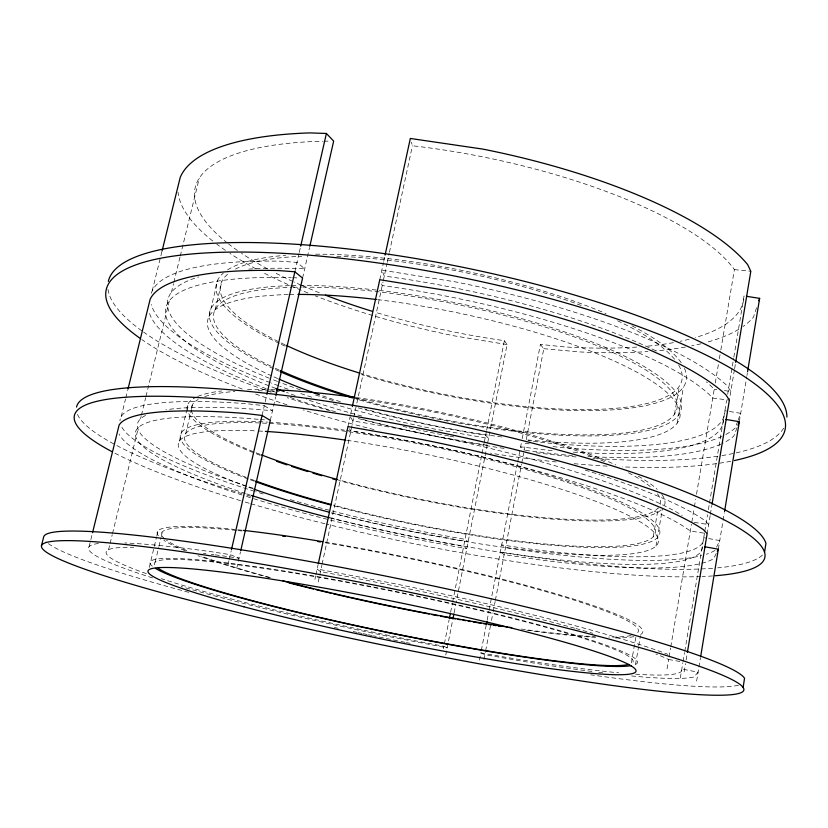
<?xml version="1.0" encoding="UTF-8"?>
<svg xmlns="http://www.w3.org/2000/svg" width="828" height="828" viewBox="0 0 828 828"><rect width="100%" height="100%" fill="white"/><g stroke="black" fill="none" stroke-linecap="round" stroke-linejoin="round"><path stroke-width="0.62" stroke-dasharray="4.14 3.1" d="M696.627 681.092L698.728 668.351M698.935 667.089L700.395 658.219M718.342 549.202L722.885 521.599M723.092 520.336L724.345 512.749M739.332 421.7L746.742 376.709M746.949 375.446L747.363 372.921M680.337 677.946L682.872 662.7M683.09 661.437L684.559 652.578M684.777 651.315L704.576 532.59M704.794 531.307L707.557 514.726M708.406 509.624L709.265 504.521M709.472 503.238L726.611 400.504M727.677 394.128L732.138 367.342M732.356 366.069L733.629 358.421M733.846 357.137L744.051 295.927A279.936 88.689 11.6 0 1 695.22 337.586M684.145 671.881L685.512 663.683M686.122 659.988L687.178 653.665M710.145 515.678L707.164 533.615L690.293 531.048A289.293 46.554 11.6 0 0 350.875 430.829L349.426 428.707M710.352 514.416L711.832 505.525M734.405 369.93L729.375 400.162L712.732 398.061A284.532 68.331 11.6 0 0 382.236 285.556L380.756 282.058M734.612 368.667L735.461 363.606M667.058 668.827L668.631 659.481A293.888 24.84 11.6 0 0 655.921 653.985M669.055 656.946L670.556 648.045M670.773 646.771L691.432 524.29M691.815 522.033L694.164 508.123M694.381 506.86L695.655 499.263M696.514 494.202L714.202 389.357A284.221 69.728 11.6 0 0 706.419 381.915M715.278 382.991L718.497 363.885M719.356 358.793L720.65 351.144M720.857 349.871L734.395 269.618A279.936 88.689 11.6 0 0 412.416 145.769L411.371 142.116M635.521 664.439L638.543 646.968M638.761 645.716L640.489 635.738M655.993 546.004L662.441 508.702M677.252 423.056L683.493 386.935M635.79 637.374L631.246 663.57A244.374 20.545 11.6 0 0 397.854 592.393A244.374 20.545 11.6 0 0 155.353 565.886M653.22 536.855L658.25 507.874A239.406 44.06 11.6 0 1 338.797 479.888M674.489 414.186L679.353 386.127M479.453 660.185L480.861 652.878L504.573 657.09A293.888 24.84 11.6 0 0 618.609 672.781M481.347 650.353L486.212 625.13M487.195 620.089L488.893 611.261M489.141 609.998L517.479 463.142M517.728 461.879L521.526 442.183M522.209 438.623L540.394 344.417L563.485 346.818A279.936 88.689 11.6 0 0 638.688 346.911M483.966 659.512L485.384 652.154M485.622 650.891L490.497 625.554M491.47 620.493L492.939 612.896M493.177 611.633L495.134 601.501M495.372 600.228L521.557 464.166M521.795 462.904L523.741 452.792M526.277 439.616L543.779 348.691L540.394 344.417M443.404 648.707L443.88 646.285A293.888 24.84 11.6 0 1 161.212 578.648M444.377 643.76L449.138 619.727M450.639 612.14L452.388 603.291M452.647 602.018L481.792 454.748M482.041 453.485L484.038 443.394M486.398 431.491L484.287 442.131L487.195 445.267L456.104 602.701M486.647 430.229L504.366 340.681A279.936 88.689 11.6 0 1 374.97 312.146M445.764 655.062L452.637 620.275M454.127 612.741L455.855 603.954M487.64 443.001L507.078 344.562L504.366 340.681M318.262 581.929L321.833 565.379M322.102 564.116L353.546 418.461M353.815 417.209L383.012 281.996M383.26 280.816L386.997 263.542M387.266 262.29L389.16 253.513M389.429 252.261L412.416 145.769M314.909 579.403L315.665 575.946M315.913 574.787L317.973 565.245M347.977 426.586L350.14 416.619M350.679 414.103L352.045 407.821M379.762 279.719L383.467 262.611M383.737 261.358L385.092 255.086M228.011 564.831L229.035 560.318M229.294 559.19L231.178 550.92M262.083 415.449L264.308 405.699L247.644 403.805A306.846 51.129 11.6 0 0 119.988 420.966M265.157 401.942L266.585 395.691M294.851 271.781L298.991 253.627M299.281 252.374L300.419 247.375M236.756 568.256L240.451 551.955M270.301 420.396L275.61 396.974M302.582 278.104L309.517 247.531M149.288 567.408L156.554 536.875M156.844 535.664L158.003 530.81M179.376 441.127L186.631 410.678M186.921 409.456L188.38 403.339M209.039 316.606L217.754 280.04M155.167 562.16L158.624 547.587M158.914 546.376L160.932 537.879M161.222 536.668L162.381 531.804M185.689 433.748L191.206 410.512M191.496 409.291L192.665 404.395M215.208 309.548L221.956 281.158M108.572 549.688L109.793 544.7M110.093 543.447L112.225 534.712M112.536 533.47L138.421 427.434M140.512 418.844L141.122 416.36M141.422 415.118L145.676 397.699M145.976 396.457L169.357 300.688M171.386 292.398L173.528 283.611M173.839 282.348L179.966 257.239M180.276 255.987L199.279 178.144M89.124 546.573L92.208 534.05M121.198 416.587L125.514 399.096M125.825 397.844L127.678 390.35M152.207 290.928L162.06 250.998M756.564 307.747L753.48 317.134A297.221 94.351 11.6 0 1 743.099 326.48M737.738 421.214L735.192 427.962A301.785 74.189 11.6 0 1 725.121 434.876M738.162 420.096L740.708 413.348L724.904 410.709A284.221 69.728 11.6 0 1 545.259 442.825L528.098 440.651M737.055 427.662L733.867 436.004A302.116 72.698 11.6 0 1 722.078 443.591M716.572 547.142L719.76 540.57L703.728 537.693A288.972 48.045 11.6 0 1 525.2 548.457L501.706 544.896L505.504 547.587L542.029 552.876A306.846 51.129 11.6 0 0 701.575 555.619M716.241 553.446L713.601 558.734A307.198 49.535 11.6 0 1 540.694 559.997L504.149 554.636L500.329 551.997L523.845 555.609A289.293 46.554 11.6 0 0 702.289 546.304M543.779 348.691L579.714 351.931A297.221 94.351 11.6 0 0 647.92 351.548M734.395 269.618L750.82 271.284M529.299 443.839L525.552 443.404L524.227 450.266L520.636 446.789L543.934 449.77A284.532 68.331 11.6 0 0 554.377 450.732M553.032 446.592L561.767 447.606A301.785 74.189 11.6 0 0 724.003 435.445M525.48 450.411L560.473 454.541A302.116 72.698 11.6 0 0 572.407 455.493M714.202 389.357L716.758 389.677M724.428 390.63L730.824 391.427L727.398 385.993A301.785 74.189 11.6 0 0 455.431 281.882L381.832 270.135L384.285 276.066A284.221 69.728 11.6 0 1 656.387 351.072M694.226 522.396L708.664 524.569L704.928 520.533A306.846 51.129 11.6 0 0 600.983 475.137M507.078 344.562L454.707 335.93A297.221 94.351 11.6 0 1 315.251 295.865M487.195 445.267L434.224 436.025A302.116 72.698 11.6 0 1 361.888 419.154M668.631 659.481L680.823 661.644M480.861 652.878L484.897 654.689L521.733 661.106A312.084 26.434 11.6 0 0 593.521 671.674M443.88 646.285L447.182 647.879L393.01 637.343A312.084 26.434 11.6 0 1 181.146 586.555M264.308 405.699L272.495 410.74A288.972 48.045 11.6 0 0 165.89 409.808M350.71 417.488L353.007 420.976A288.972 48.045 11.6 0 1 682.293 515.502M377.568 299.632A241 57.618 11.6 0 1 668.341 393.849A241 57.618 11.6 0 1 524.931 439.668M501.747 436.967A241 57.618 11.6 0 1 364.599 408.897M340.401 401.694A241 57.618 11.6 0 1 320.643 395.194M277.68 378.551A241 57.618 11.6 0 1 272.919 376.429M271.75 375.902A241 57.618 11.6 0 1 288.268 294.551M289.624 294.52A241 57.618 11.6 0 1 296.507 294.437M302.81 287.14A236.425 57.722 11.6 0 1 601.438 347.522A236.425 57.722 11.6 0 1 640.862 430.301A236.425 57.722 11.6 0 1 355.605 397.989M279.088 370.012A236.425 57.722 11.6 0 1 272.039 366.732M270.901 366.183A236.425 57.722 11.6 0 1 292.036 287.326M293.35 287.295A236.425 57.722 11.6 0 1 301.433 287.15M678.67 365.107A235.525 61.748 11.6 0 1 595.115 409.425A235.525 61.748 11.6 0 1 360.894 373.48M284.832 344.727A235.525 61.748 11.6 0 1 228.424 273.571M235.431 269.1A235.525 61.748 11.6 0 1 301.734 256.256M336.779 256.256A235.525 61.748 11.6 0 1 582.902 306.143M617.543 320.778A235.525 61.748 11.6 0 1 675.348 360.221M783.661 428.128A346.187 85.574 11.6 0 1 719.149 456.011M717.804 456.218A346.187 85.574 11.6 0 1 592.786 458.267M576.102 456.952A346.187 85.574 11.6 0 1 535.043 452.616M504.128 448.403A346.187 85.574 11.6 0 1 356.64 418.109M330.279 410.864A346.187 85.574 11.6 0 1 287.233 397.637M271.17 392.193A346.187 85.574 11.6 0 1 143.627 332.111M141.795 330.807A346.187 85.574 11.6 0 1 108.002 289.438M299.943 285.463A240.741 58.809 11.6 0 1 603.54 346.611A240.741 58.809 11.6 0 1 645.436 431.077A240.741 58.809 11.6 0 1 356.288 399.055M279.315 371.327A240.741 58.809 11.6 0 1 274.575 369.184M273.406 368.646A240.741 58.809 11.6 0 1 290.307 285.629M291.653 285.598A240.741 58.809 11.6 0 1 298.535 285.474M684.456 368.419A239.83 62.897 11.6 0 1 361.567 374.608M285.039 346.125A239.83 62.897 11.6 0 1 280.33 343.91M279.171 343.351A239.83 62.897 11.6 0 1 223.291 273.105M227.534 269.928A239.83 62.897 11.6 0 1 285.681 255.303M315.571 254.175A239.83 62.897 11.6 0 1 606.096 313.667M631.981 325.818A239.83 62.897 11.6 0 1 681.796 363.585M358.307 407.873A284.221 69.728 11.6 0 0 485.643 435.28L488.53 438.467L435.6 429.266A301.785 74.189 11.6 0 1 332.1 403.536M333.208 400.566A284.221 69.728 11.6 0 1 313.781 394.397M300.429 389.874A284.221 69.728 11.6 0 1 278.57 381.874M277.39 381.418A284.221 69.728 11.6 0 1 270.404 378.675M269.255 378.21A284.221 69.728 11.6 0 1 198.782 276.914M248.773 269.11A284.221 69.728 11.6 0 1 304.694 268.81L296.993 262.393L280.506 261.203A301.785 74.189 11.6 0 0 150.965 294.457M723.517 419.04A284.532 68.331 11.6 0 1 571.196 452.016M453.796 436.915A284.532 68.331 11.6 0 1 449.956 436.201M448.672 435.963A284.532 68.331 11.6 0 1 408.111 427.548M406.848 427.258A284.532 68.331 11.6 0 1 403.05 426.389M361.888 416.101A284.532 68.331 11.6 0 1 306.35 399.375M295.161 395.536A284.532 68.331 11.6 0 1 286.591 392.472M275.796 388.446A284.532 68.331 11.6 0 1 269.949 386.179M268.789 385.724A284.532 68.331 11.6 0 1 291.342 277.69M292.729 277.732A284.532 68.331 11.6 0 1 299.746 277.98M730.803 461.268A346.57 83.856 11.6 0 1 622.47 466.878M607.131 466.133A346.57 83.856 11.6 0 1 572.49 463.545M556.261 461.941A346.57 83.856 11.6 0 1 490.486 453.164M373.977 429.535A346.57 83.856 11.6 0 1 303.141 409.922M286.954 404.788A346.57 83.856 11.6 0 1 253.948 393.424M242.273 389.077A346.57 83.856 11.6 0 1 141.795 339.532M311.628 397.161A301.785 74.189 11.6 0 1 300.398 393.455M288.092 389.201A301.785 74.189 11.6 0 1 279.626 386.148M278.436 385.713A301.785 74.189 11.6 0 1 271.336 383.053M270.176 382.619A301.785 74.189 11.6 0 1 151.245 304.507M689.134 339.242A279.936 88.689 11.6 0 1 680.161 341.322M673.464 342.626A279.936 88.689 11.6 0 1 646.337 346.27M319.287 292.739A279.936 88.689 11.6 0 1 302.282 285.67M301.102 285.153A279.936 88.689 11.6 0 1 294.075 282.006M292.926 281.479A279.936 88.689 11.6 0 1 273.478 272.008M267.537 268.872A279.936 88.689 11.6 0 1 241.486 253.275M237.419 250.48A279.936 88.689 11.6 0 1 228.487 243.887M227.431 243.049A279.936 88.689 11.6 0 1 322.506 141.236M323.883 141.205A279.936 88.689 11.6 0 1 330.848 141.112M738.762 329.296A297.221 94.351 11.6 0 1 706.087 342.471M700.995 343.786A297.221 94.351 11.6 0 1 691.742 345.845M685.367 347.056A297.221 94.351 11.6 0 1 655.797 350.917M307.912 292.957A297.221 94.351 11.6 0 1 261.834 271.957M256.007 268.872A297.221 94.351 11.6 0 1 229.894 253.389M225.371 250.346A297.221 94.351 11.6 0 1 216.801 244.167M212.775 241.041A297.221 94.351 11.6 0 1 178.061 192.262M347.067 440.351A244.995 39.247 11.6 0 1 658.301 542.123A244.995 39.247 11.6 0 1 331.686 512.863M252.654 488.706A244.995 39.247 11.6 0 1 247.738 486.926M246.537 486.481A244.995 39.247 11.6 0 1 257.135 430.943M258.481 431.015A244.995 39.247 11.6 0 1 265.384 431.398M262.414 423.067A240.327 39.765 11.6 0 1 568.888 482.9A240.327 39.765 11.6 0 1 623.184 545.683A240.327 39.765 11.6 0 1 333.353 505.09M254.548 480.519A240.327 39.765 11.6 0 1 247.458 477.859M246.309 477.414A240.327 39.765 11.6 0 1 261.099 423.004M259.93 454.303A239.406 44.06 11.6 0 1 198.171 399.51M204.806 396.591A239.406 44.06 11.6 0 1 234.893 391.489M258.232 390.764A239.406 44.06 11.6 0 1 268.417 390.909M269.731 390.94A239.406 44.06 11.6 0 1 279.212 391.282M355.44 398.579A239.406 44.06 11.6 0 1 604.854 461.734M628.462 472.788A239.406 44.06 11.6 0 1 650.922 487.143M657.432 493.798A239.406 44.06 11.6 0 1 660.175 504.749M762.453 555.05A352.055 58.995 11.6 0 1 717.617 567.853M712.639 568.277A352.055 58.995 11.6 0 1 330.113 517.821M250.739 496.272A352.055 58.995 11.6 0 1 243.38 494.057M242.159 493.685A352.055 58.995 11.6 0 1 115.785 445.029M113.86 443.994A352.055 58.995 11.6 0 1 77.139 413.555M346.715 430.456A244.726 40.51 11.6 0 1 659.802 533.47A244.726 40.51 11.6 0 1 333.249 505.649M254.341 481.265A244.726 40.51 11.6 0 1 249.445 479.453M248.234 479.008A244.726 40.51 11.6 0 1 267.496 422.114M268.903 422.197A244.726 40.51 11.6 0 1 344.313 430.115M661.106 509.986A243.784 44.888 11.6 0 1 338.683 480.509M260.24 455.328A243.784 44.888 11.6 0 1 196.319 397.078M197.654 396.477A243.784 44.888 11.6 0 1 221.625 390.982M247.562 389.388A243.784 44.888 11.6 0 1 269.307 389.584M270.673 389.626A243.784 44.888 11.6 0 1 274.844 389.781M356.392 397.585A243.784 44.888 11.6 0 1 615.69 464.881M638.305 476.183A243.784 44.888 11.6 0 1 657.246 489.379M661.81 494.399A243.784 44.888 11.6 0 1 663.942 506.632M290.297 499.615A288.972 48.045 11.6 0 0 465.046 539.328L468.141 541.75L414.6 531.886A306.846 51.129 11.6 0 1 331.345 512.946M253.14 488.22A288.972 48.045 11.6 0 1 146.225 415.149M330.703 518.059A289.293 46.554 11.6 0 0 463.659 546.366L466.764 548.736L413.172 538.831A307.198 49.535 11.6 0 1 251.64 498.052M250.284 495.051A289.293 46.554 11.6 0 1 246.682 493.881M245.481 493.488A289.293 46.554 11.6 0 1 258.988 419.361M260.385 419.475A289.293 46.554 11.6 0 1 264.608 419.858M712.618 575.936A352.459 57.153 11.6 0 1 702.196 576.516M700.84 576.567A352.459 57.153 11.6 0 1 326.108 524.02M324.845 523.71A352.459 57.153 11.6 0 1 250.398 503.61M249.156 503.238A352.459 57.153 11.6 0 1 241.786 501.043M240.565 500.671A352.459 57.153 11.6 0 1 113.902 452.678M714.978 550.434A306.846 51.129 11.6 0 1 706.429 554.222M263.138 493.974A306.846 51.129 11.6 0 1 255.707 491.677M254.486 491.294A306.846 51.129 11.6 0 1 121.136 425.789M585.158 470.066A306.846 51.129 11.6 0 1 599.886 474.775M720.867 444.15A302.116 72.698 11.6 0 1 585.551 456.363M335.547 411.816A302.116 72.698 11.6 0 1 290.204 397.399M275.662 392.224A302.116 72.698 11.6 0 1 267.413 389.15M266.254 388.705A302.116 72.698 11.6 0 1 148.957 311.224M631.091 635.542A243.422 25.15 11.6 0 1 608.766 637.084M595.332 636.68A243.422 25.15 11.6 0 1 592.434 636.525M590.167 636.39A243.422 25.15 11.6 0 1 521.091 629.001M270.404 577.551A243.422 25.15 11.6 0 1 200.842 556.012M186.817 550.548A243.422 25.15 11.6 0 1 166.48 540.146M165.051 539.059A243.422 25.15 11.6 0 1 236.601 530.438M237.926 530.572A243.422 25.15 11.6 0 1 241.942 530.996M325.466 542.795A243.422 25.15 11.6 0 1 636.442 633.627M738.452 685.232A358.141 30.512 11.6 0 1 590.799 674.82M410.088 643.304A358.141 30.512 11.6 0 1 406.3 642.549M405.047 642.3A358.141 30.512 11.6 0 1 400.027 641.286M397.523 640.779A358.141 30.512 11.6 0 1 373.5 635.832M372.227 635.562A358.141 30.512 11.6 0 1 368.419 634.765M367.156 634.496A358.141 30.512 11.6 0 1 363.337 633.689M362.074 633.42A358.141 30.512 11.6 0 1 358.265 632.613M357.003 632.344A358.141 30.512 11.6 0 1 353.204 631.536M338.103 628.266A358.141 30.512 11.6 0 1 334.357 627.448M188.712 592.32A358.141 30.512 11.6 0 1 45.975 541.636M152.311 566.166A248.845 20.938 11.6 0 1 399.924 592.31A248.845 20.938 11.6 0 1 633.223 665.226M633.938 636.67A247.872 25.616 11.6 0 1 612.316 637.953M595.663 637.363A247.872 25.616 11.6 0 1 525.273 629.994M269.1 577.613A247.872 25.616 11.6 0 1 197.985 555.671M185.141 550.744A247.872 25.616 11.6 0 1 163.882 540.363M158.407 535.809A247.872 25.616 11.6 0 1 236.477 529.63M237.812 529.775A247.872 25.616 11.6 0 1 241.859 530.21M325.083 542.081A247.872 25.616 11.6 0 1 640.706 634.486M635.542 674.168A293.888 24.84 11.6 0 0 681.817 669.024L698.097 672.16L694.092 676.942A312.084 26.434 11.6 0 1 630.625 675.876M146.38 573.638A293.888 24.84 11.6 0 1 133.743 547.287M203.388 553.321A293.888 24.84 11.6 0 1 205.975 553.653M211.233 554.325A293.888 24.84 11.6 0 1 213.903 554.688M215.249 554.863A293.888 24.84 11.6 0 1 239.033 558.217L230.319 554.688L213.5 552.028A312.084 26.434 11.6 0 0 124.935 542.951M574.611 628.204A293.888 24.84 11.6 0 0 320.477 571.662L317.155 569.022L393.279 583.44A312.084 26.434 11.6 0 1 667.792 654.306M576.04 628.597A293.888 24.84 11.6 0 1 592.703 633.285M602.68 672.812A312.084 26.434 11.6 0 1 598.789 672.336M152.559 577.913A312.084 26.434 11.6 0 1 99.132 543.396M250.418 497.669A307.198 49.535 11.6 0 1 243.173 495.372M241.983 494.989A307.198 49.535 11.6 0 1 119.097 434.038"/><path stroke-width="1.24" d="M743.109 687.406L744.558 678.256A358.141 30.512 11.6 0 0 385.475 576.05A358.141 30.512 11.6 0 0 43.636 537.051L41.4 545.88M764.544 552.235L765.941 543.396A352.055 58.995 11.6 0 0 418.357 417.177A352.055 58.995 11.6 0 0 76.528 407.065M700.602 656.946L718.342 549.202L704.763 546.749M724.552 511.487L739.332 421.7L725.949 419.444M747.57 371.658L759.638 298.37L746.452 296.3M687.385 652.402L707.164 533.615L703.396 529.672A307.198 49.535 11.6 0 0 422.901 439.709L347.977 426.586L318.252 563.982M712.049 504.252L729.375 400.162L725.918 394.811A302.116 72.698 11.6 0 0 453.433 291.559L379.762 279.719L352.314 406.569M735.668 362.343L750.82 271.284L747.663 264.629A297.221 94.351 11.6 0 0 482.796 149.092L410.326 138.462L385.092 255.086M486.46 623.877L486.947 621.352M449.387 618.464L450.391 613.403M452.885 619.013L453.879 613.993M231.467 549.668L262.083 415.449L245.409 413.503A307.198 49.535 11.6 0 0 119.097 425.116L92.519 532.797M266.875 394.438L294.851 271.781L278.353 270.539A302.116 72.698 11.6 0 0 150.178 299.177L127.978 389.108M300.709 246.123L326.398 133.474L310.055 132.904A297.221 94.351 11.6 0 0 180.235 177.368L162.06 250.998M240.741 550.703L270.301 420.396L262.083 415.449M275.9 395.722L302.582 278.104L294.851 271.781M309.807 246.278L333.663 141.091L326.398 133.474M758.872 300.719L759.638 298.37M737.965 425.281L739.332 421.7M717.286 551.324L718.342 549.202M108.313 281.406A346.187 85.574 11.6 0 1 457.553 266.233A346.187 85.574 11.6 0 1 786.879 417.095M139.963 338.238A346.57 83.856 11.6 0 1 463.059 277.742A346.57 83.856 11.6 0 1 734.457 460.523M352.645 397.968A240.741 58.809 11.6 0 1 280.526 371.855M319.422 394.78A241 57.618 11.6 0 1 278.881 379.079M297.904 294.426A241 57.618 11.6 0 1 376.347 299.488M354.384 397.616A236.425 57.722 11.6 0 1 280.288 370.551M359.683 373.107A235.525 61.748 11.6 0 1 286.022 345.286M372.486 311.38A279.936 88.689 11.6 0 1 325.487 295.172M111.966 451.653A352.459 57.153 11.6 0 1 432.071 430.767A352.459 57.153 11.6 0 1 715.102 575.75M336.22 479.826A243.784 44.888 11.6 0 1 332.546 478.812M321.73 475.727A243.784 44.888 11.6 0 1 312.829 473.088M307.788 471.556A243.784 44.888 11.6 0 1 291.756 466.464M286.974 464.881A243.784 44.888 11.6 0 1 276.542 461.299M276.241 389.843A243.784 44.888 11.6 0 1 355.171 397.419M330.776 504.987A244.726 40.51 11.6 0 1 255.583 481.72M329.213 512.201A244.995 39.247 11.6 0 1 253.896 489.151M265.384 431.398A244.995 39.247 11.6 0 1 345.856 440.175M330.921 504.438A240.327 39.765 11.6 0 1 255.748 480.964M337.586 479.547A239.406 44.06 11.6 0 1 261.172 454.779M284.159 391.582A284.532 68.331 11.6 0 1 275.796 388.446M628.804 664.408A244.374 20.545 11.6 0 1 392.213 633.192A244.374 20.545 11.6 0 1 158.127 568.246M501.002 626.444A247.872 25.616 11.6 0 1 498.539 626.061M496.065 625.678A247.872 25.616 11.6 0 1 493.571 625.285M491.076 624.892A247.872 25.616 11.6 0 1 488.561 624.488M486.036 624.074A247.872 25.616 11.6 0 1 483.5 623.67M480.954 623.246A247.872 25.616 11.6 0 1 473.295 621.973M470.728 621.538A247.872 25.616 11.6 0 1 468.162 621.093M465.595 620.648A247.872 25.616 11.6 0 1 463.028 620.203M460.451 619.758A247.872 25.616 11.6 0 1 457.894 619.303M455.441 618.868A247.872 25.616 11.6 0 1 440.506 616.167M437.991 615.701A247.872 25.616 11.6 0 1 431.678 614.521M429.152 614.034A247.872 25.616 11.6 0 1 397.616 607.824M395.101 607.307A247.872 25.616 11.6 0 1 349.789 597.557M348.536 597.267A247.872 25.616 11.6 0 1 333.425 593.8M330.91 593.21A247.872 25.616 11.6 0 1 315.954 589.639M313.491 589.039A247.872 25.616 11.6 0 1 299.011 585.448M297.821 585.148A247.872 25.616 11.6 0 1 288.951 582.881M243.225 530.365A247.872 25.616 11.6 0 1 322.641 541.678M631.215 665.64A248.845 20.938 11.6 0 1 391.851 633.389A248.845 20.938 11.6 0 1 155.478 568.381M511.787 627.665A243.422 25.15 11.6 0 1 509.116 627.272M507.771 627.075A243.422 25.15 11.6 0 1 282.834 580.883M282.596 536.13A243.422 25.15 11.6 0 1 285.101 536.492M317.807 541.522A243.422 25.15 11.6 0 1 320.498 541.967M329.44 517.738A289.293 46.554 11.6 0 1 251.495 495.444M243.856 606.779A249.124 19.582 11.6 0 0 634.041 673.029A249.124 19.582 11.6 0 0 298.059 583.502A249.124 19.582 11.6 0 0 243.856 606.779M160.684 592.496A358.555 28.545 11.6 0 0 737.075 693.874A358.555 28.545 11.6 0 0 280.164 567.387A358.555 28.545 11.6 0 0 160.684 592.496"/></g></svg>
